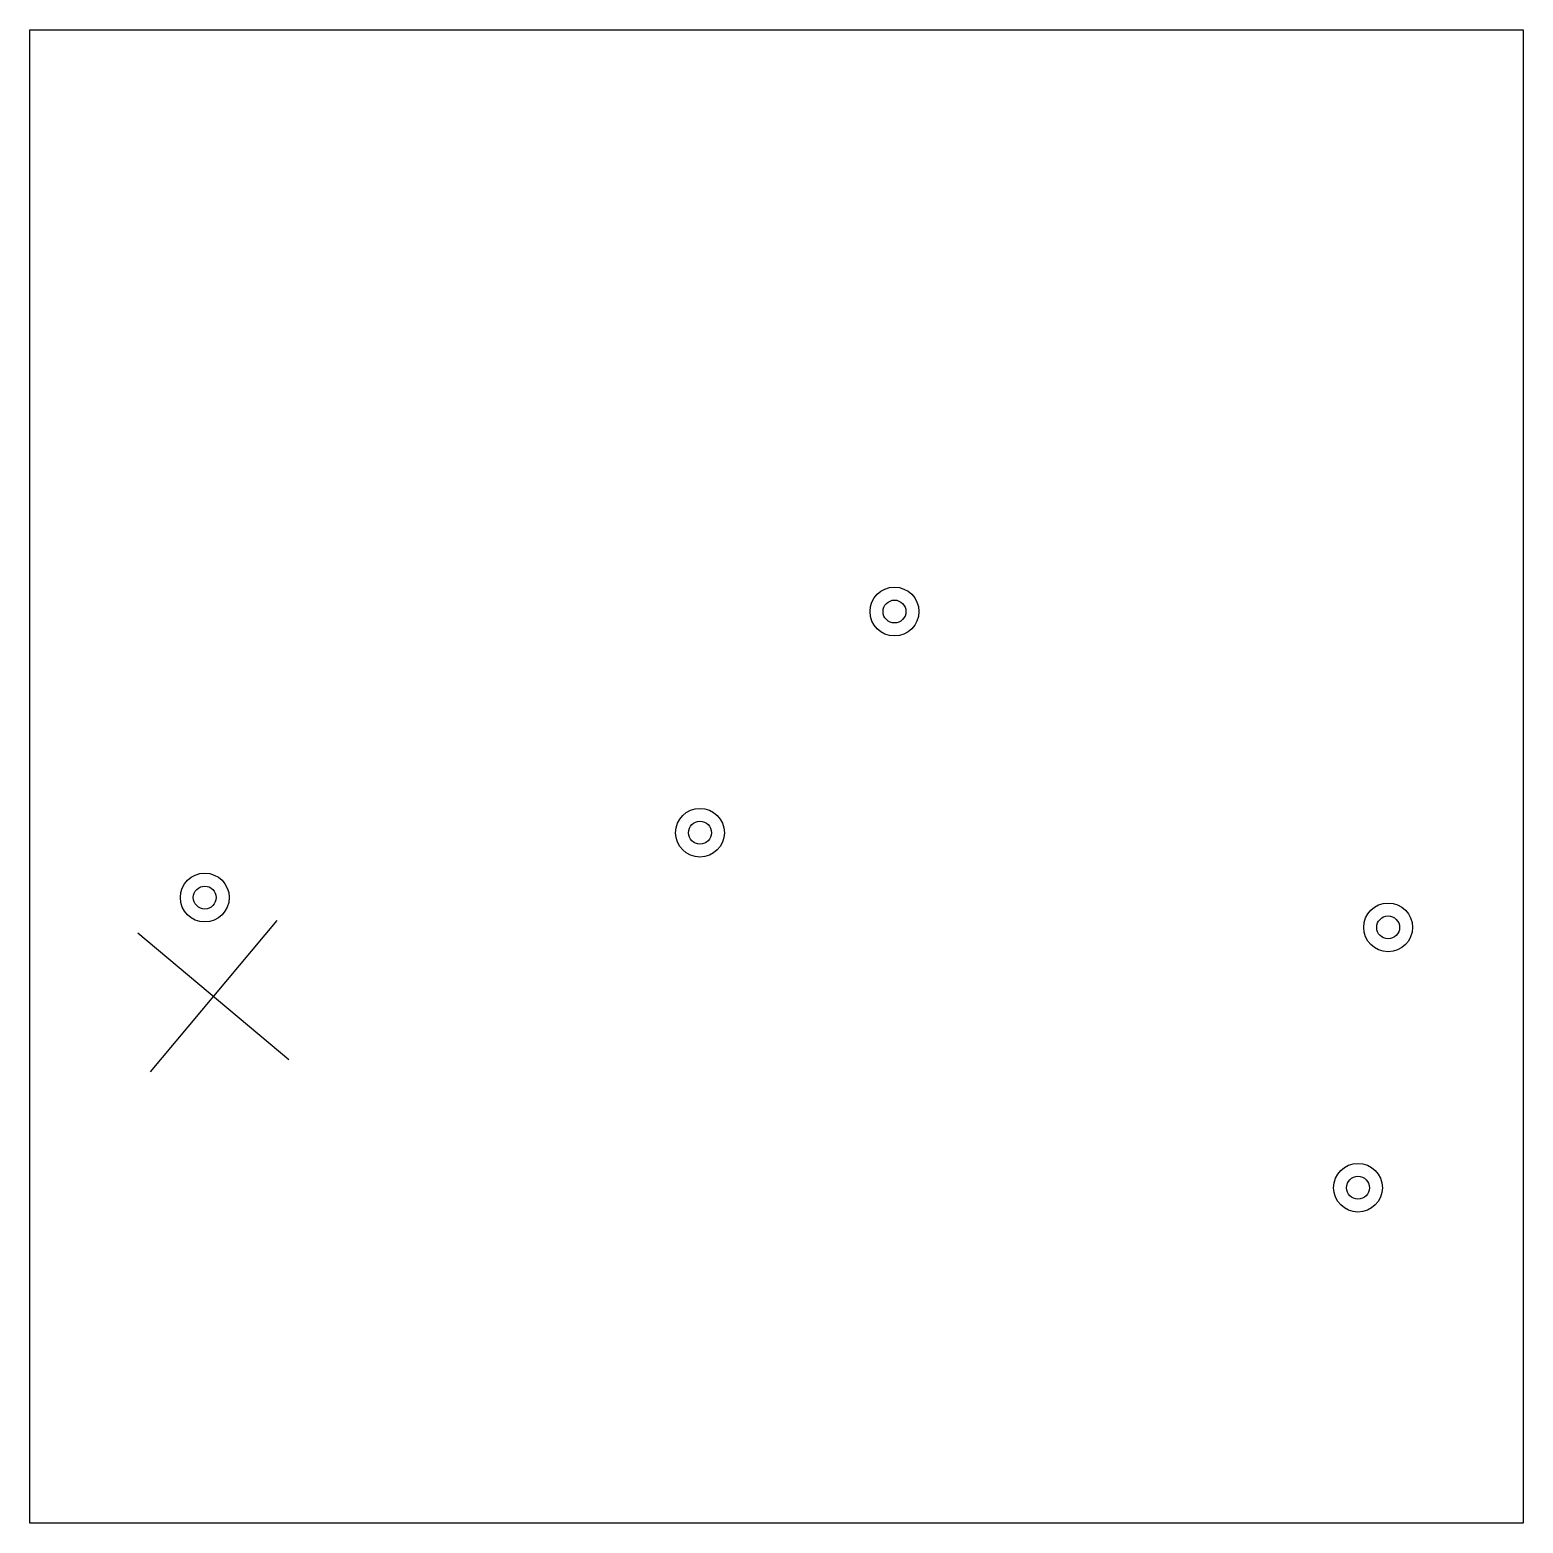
# Model space of a CAD drawing. Header units: millimetres. Extents: x -75 to 75, y -75 to 75.
import ezdxf

# ---------------------------------------------------------------- set-up
doc = ezdxf.new("R2010")
doc.units = ezdxf.units.MM
doc.layers.add('Level_1', color=7, linetype='Continuous')

msp = doc.modelspace()

# ---------------------------------------------------------------- linework, layer by layer
at = {"layer": 'Level_1'}
for p, q in [((-75, -75), (-75, 75)), ((-75, 75), (75, 75)), ((75, 75), (75, -75)), ((-50.2, -14.48), (-62.92, -29.65)), ((-64.14, -15.71), (-48.98, -28.43)), ((75, -75), (-75, -75))]:
    msp.add_line(p, q, dxfattribs=at)
for points in [[(14.3, 16.57), (14.3, 17.92), (13.21, 19.02), (11.85, 19.02), (10.5, 19.02), (9.4, 17.92), (9.4, 16.57), (9.4, 15.22), (10.5, 14.12), (11.85, 14.12), (13.21, 14.12), (14.3, 15.22), (14.3, 16.57)], [(13, 16.57), (13, 17.2), (12.49, 17.72), (11.85, 17.72), (11.22, 17.72), (10.7, 17.2), (10.7, 16.57), (10.7, 15.93), (11.22, 15.42), (11.85, 15.42), (12.49, 15.42), (13, 15.93), (13, 16.57)], [(-5.24, -5.65), (-5.24, -4.3), (-6.34, -3.2), (-7.69, -3.2), (-9.04, -3.2), (-10.14, -4.3), (-10.14, -5.65), (-10.14, -7), (-9.04, -8.1), (-7.69, -8.1), (-6.34, -8.1), (-5.24, -7), (-5.24, -5.65)], [(-6.54, -5.65), (-6.54, -5.01), (-7.05, -4.5), (-7.69, -4.5), (-8.32, -4.5), (-8.84, -5.01), (-8.84, -5.65), (-8.84, -6.28), (-8.32, -6.8), (-7.69, -6.8), (-7.05, -6.8), (-6.54, -6.28), (-6.54, -5.65)], [(-54.98, -12.16), (-54.98, -10.8), (-56.08, -9.71), (-57.43, -9.71), (-58.78, -9.71), (-59.88, -10.8), (-59.88, -12.16), (-59.88, -13.51), (-58.78, -14.61), (-57.43, -14.61), (-56.08, -14.61), (-54.98, -13.51), (-54.98, -12.16)], [(-56.28, -12.16), (-56.28, -11.52), (-56.79, -11.01), (-57.43, -11.01), (-58.06, -11.01), (-58.58, -11.52), (-58.58, -12.16), (-58.58, -12.79), (-58.06, -13.31), (-57.43, -13.31), (-56.79, -13.31), (-56.28, -12.79), (-56.28, -12.16)], [(63.89, -15.16), (63.89, -13.81), (62.79, -12.71), (61.44, -12.71), (60.08, -12.71), (58.99, -13.81), (58.99, -15.16), (58.99, -16.51), (60.08, -17.61), (61.44, -17.61), (62.79, -17.61), (63.89, -16.51), (63.89, -15.16)], [(62.59, -15.16), (62.59, -14.53), (62.07, -14.01), (61.44, -14.01), (60.8, -14.01), (60.29, -14.53), (60.29, -15.16), (60.29, -15.8), (60.8, -16.31), (61.44, -16.31), (62.07, -16.31), (62.59, -15.8), (62.59, -15.16)], [(60.86, -41.31), (60.86, -39.96), (59.77, -38.86), (58.41, -38.86), (57.06, -38.86), (55.96, -39.96), (55.96, -41.31), (55.96, -42.66), (57.06, -43.76), (58.41, -43.76), (59.77, -43.76), (60.86, -42.66), (60.86, -41.31)], [(59.56, -41.31), (59.56, -40.68), (59.05, -40.16), (58.41, -40.16), (57.78, -40.16), (57.26, -40.68), (57.26, -41.31), (57.26, -41.95), (57.78, -42.46), (58.41, -42.46), (59.05, -42.46), (59.56, -41.95), (59.56, -41.31)]]:
    msp.add_open_spline(points, degree=3, knots=[0, 0, 0, 0, 1, 1, 1, 2, 2, 2, 3, 3, 3, 4, 4, 4, 4], dxfattribs=at)

doc.saveas('drawing.dxf')
